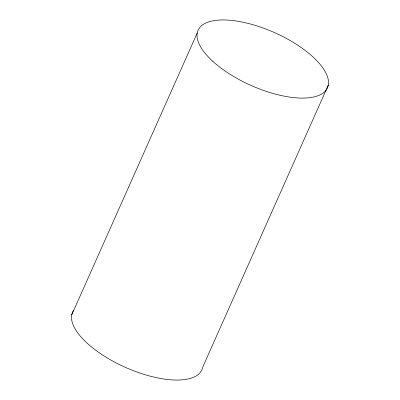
<?xml version="1.0" encoding="UTF-8"?>
<svg xmlns="http://www.w3.org/2000/svg" width="400" height="400" viewBox="0 0 400 400"><rect width="100%" height="100%" fill="white"/><g stroke="black" fill="none" stroke-linecap="round" stroke-linejoin="round"><path stroke-width="0.6" d="M71.695 314.945L197.23 32.985M328.305 85.055L202.77 367.015A70.81 28.915 24 0 1 126.035 367.645A70.81 28.915 24 0 1 73.725 310.115M212.695 61.215A70.81 28.915 24 0 0 324.705 91.71A70.81 28.915 24 0 0 250.905 24.13A70.81 28.915 24 0 0 212.695 61.215"/></g></svg>
